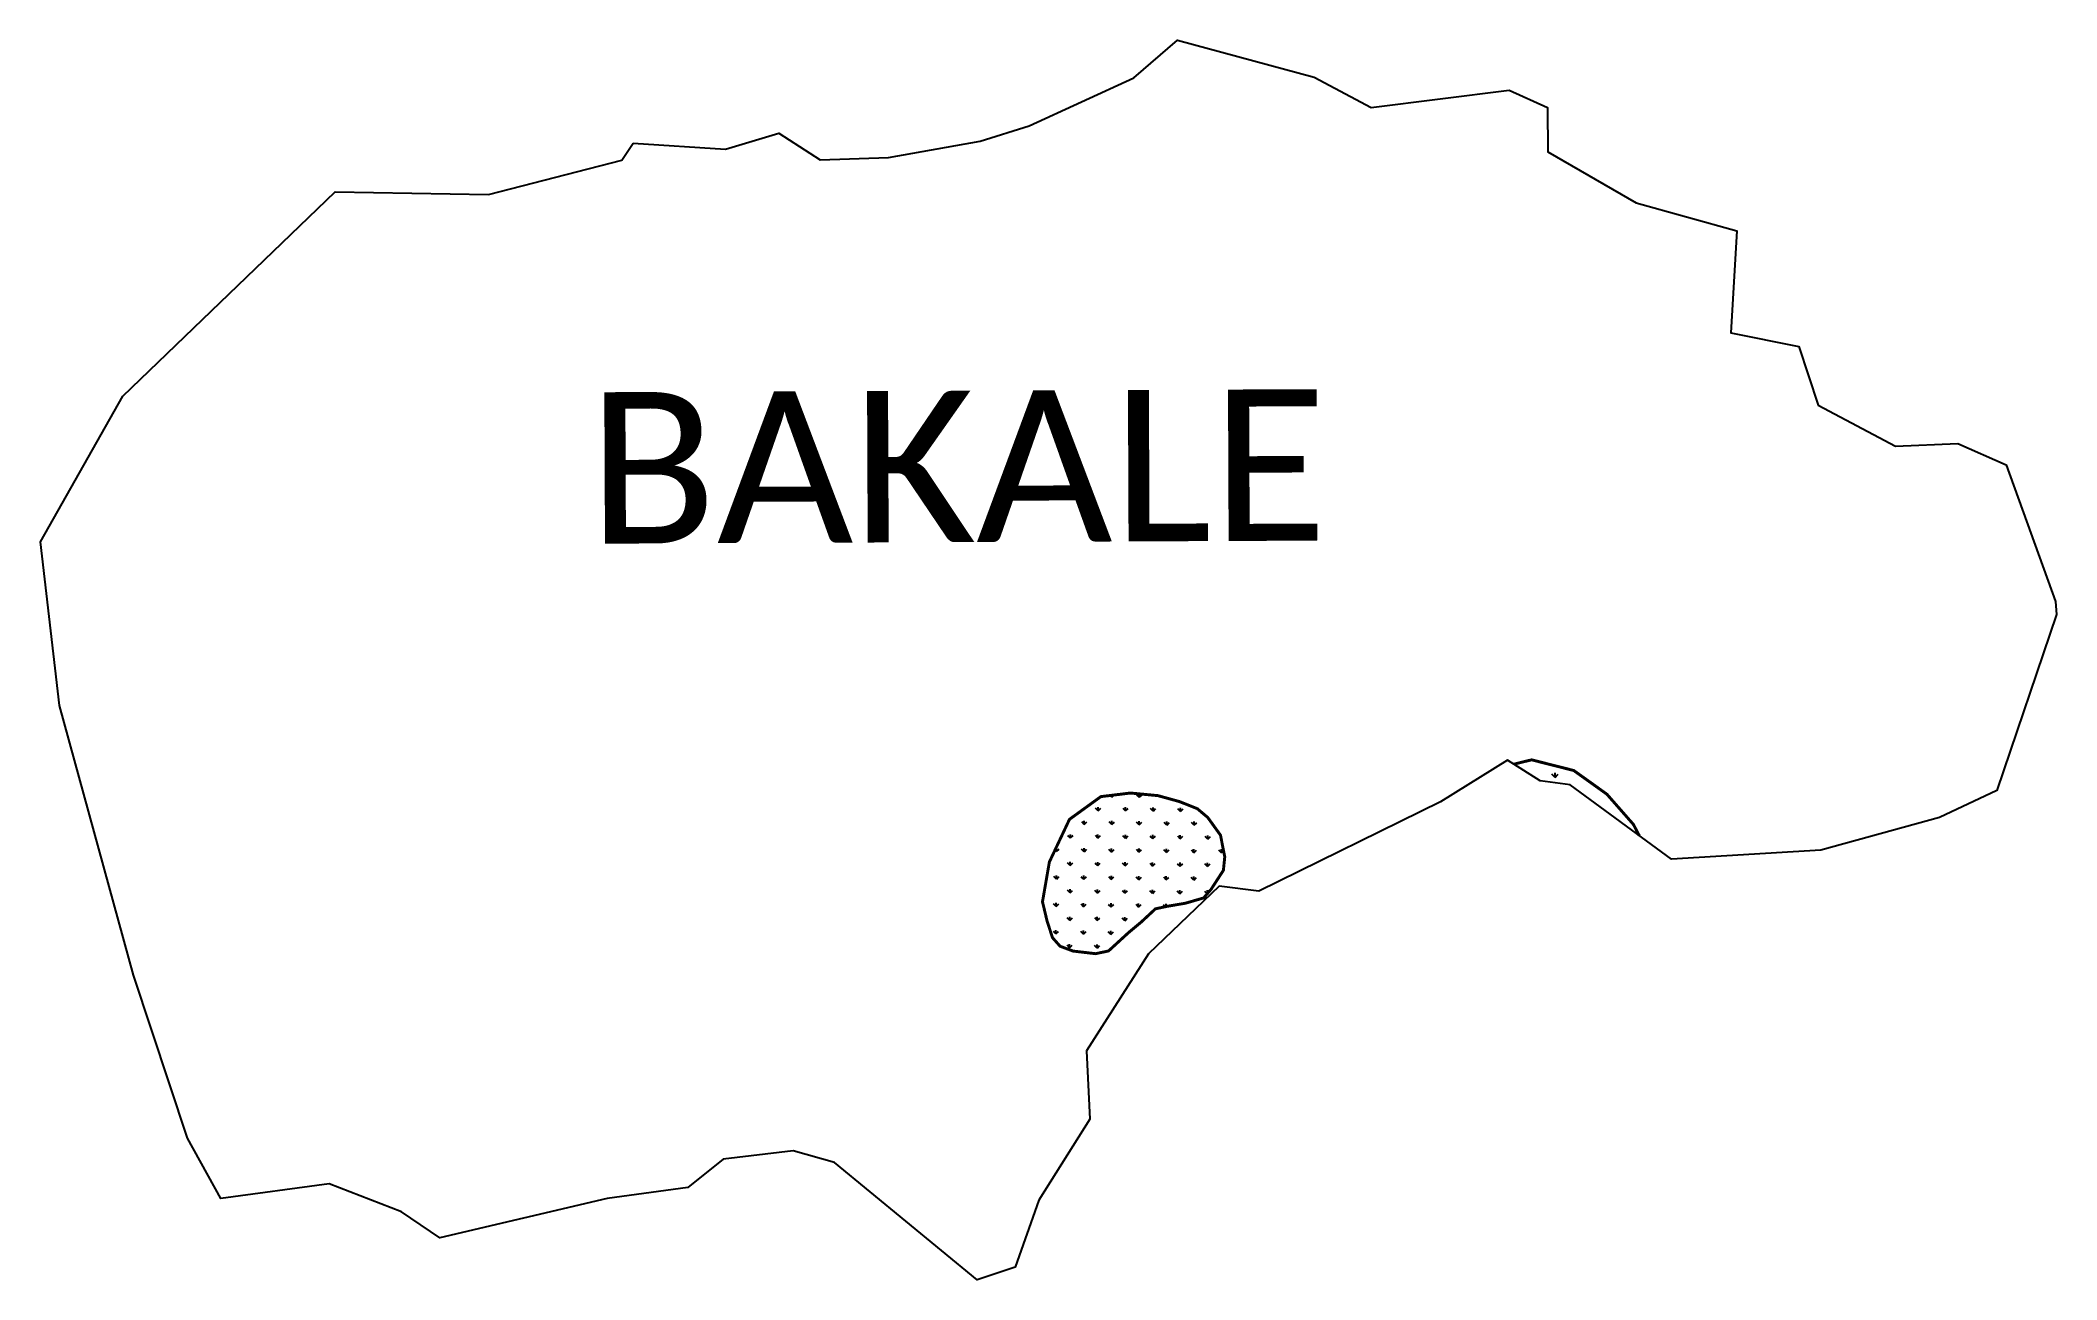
# Model space of a CAD drawing. Header units: metres. Extents: x 323364 to 325440, y 1832048 to 1833324.
import ezdxf

# ---------------------------------------------------------------- set-up
doc = ezdxf.new("R2010")
doc.units = ezdxf.units.M
doc.layers.add('MANGROOVES', color=112, linetype='Continuous')
doc.layers.add('VILLAGE NAME', color=250, linetype='Continuous')
doc.styles.get("Standard").update_dxf_attribs({"font": 'simplex.shx'})

msp = doc.modelspace()

# ---------------------------------------------------------------- hatches: boundary and pattern name
at = {"layer": 'MANGROOVES'}
h = msp.add_hatch(dxfattribs=at)
h.set_pattern_fill('GRASS', color=256)
h.paths.add_polyline_path([(324899.5, 1832583.2), (324881.1, 1832578.7), (324908.4, 1832561.7), (324939.1, 1832557.6), (325010.4, 1832505.1), (325004.3, 1832516.7), (324977, 1832547.8), (324942.9, 1832572.2)])
h = msp.add_hatch(dxfattribs=at)
h.set_pattern_fill('GRASS', color=256, scale=20, angle=-0.4508)
h.set_pattern_definition([(89.549168, (0, 0), (-14.03042154, 14.25297412), [3.75, -24.53427126]), (44.549168, (0, 0), (-14.03042154, 14.25297412), [3.75, -16.25]), (134.549168, (0, 0), (-14.25297412, -14.03042154), [3.75, -16.25])])
h.paths.add_polyline_path([(324406.1, 1832400), (324400.5, 1832417.2), (324395.8, 1832437), (324402.9, 1832478), (324423.6, 1832521.9), (324455.9, 1832545.3), (324486.4, 1832549), (324514.7, 1832546.3), (324536.8, 1832540.2), (324555.2, 1832532.9), (324566, 1832523.8), (324579.1, 1832505.6), (324583.5, 1832483.2), (324582.1, 1832469.4), (324569.3, 1832449.6), (324561.7, 1832440.9), (324543, 1832435.5), (324524.2, 1832432.3), (324512.1, 1832429.7), (324497.6, 1832416.2), (324484.2, 1832405), (324463.8, 1832386.3), (324450.4, 1832383.5), (324427.3, 1832386.2), (324413.9, 1832391.2)])

# ---------------------------------------------------------------- linework, layer by layer
at = {"color": 3, "flags": 128}
for points in [[(324069.3, 1833212.1), (324124.4, 1833228.7), (324167, 1833201.1), (324237.1, 1833203.8), (324331.7, 1833220.6), (324382, 1833236.1), (324489.9, 1833285.8), (324534.8, 1833324.4), (324675.5, 1833286.5), (324734.3, 1833255.3), (324876.5, 1833273), (324915.9, 1833255.2), (324916.2, 1833209.5), (325007.2, 1833156.9), (325110.9, 1833128.2), (325104.8, 1833022.9), (325174.7, 1833008.9), (325194.7, 1832948.6), (325274.3, 1832906.3), (325338.3, 1832909), (325388.3, 1832887.2), (325439.1, 1832746.4), (325440.2, 1832733), (325378.7, 1832551.5), (325319.5, 1832523.9), (325197.2, 1832490.3), (325043.4, 1832480.8), (324939.1, 1832557.6), (324908.4, 1832561.7), (324874.5, 1832582.8), (324805.8, 1832540.1), (324618.6, 1832448), (324577.7, 1832452.9), (324505, 1832383.4), (324441, 1832283.4), (324444.6, 1832213), (324392.2, 1832129.7), (324367.5, 1832060.5), (324328.4, 1832047.7), (324181.7, 1832168.4), (324139.1, 1832180.4), (324067, 1832171.9), (324030.6, 1832142.8), (323947.4, 1832131.4), (323775.1, 1832090.7), (323735.8, 1832117.7), (323661.1, 1832146.5), (323549.7, 1832131.4), (323515.2, 1832193.6), (323459.6, 1832361.3), (323383.6, 1832639.1), (323363.8, 1832807.6), (323448.6, 1832957.7), (323667.4, 1833168.4), (323825.2, 1833165.6), (323962.7, 1833200.9), (323974.4, 1833218.3)], [(323974.4, 1833218.3), (324069.3, 1833212.1)]]:
    msp.add_lwpolyline(points, dxfattribs=at)
at = {"layer": 'MANGROOVES', "const_width": 3.02, "flags": 128}
msp.add_lwpolyline([(324881.1, 1832578.7), (324899.5, 1832583.2), (324942.9, 1832572.2), (324977, 1832547.8), (325004.3, 1832516.7), (325010.4, 1832505.1)], dxfattribs=at)
msp.add_lwpolyline([(324406.1, 1832400), (324400.5, 1832417.2), (324395.8, 1832437), (324402.9, 1832478), (324423.6, 1832521.9), (324455.9, 1832545.3), (324486.4, 1832549), (324514.7, 1832546.3), (324536.8, 1832540.2), (324555.2, 1832532.9), (324566, 1832523.8), (324579.1, 1832505.6), (324583.5, 1832483.2), (324582.1, 1832469.4), (324569.3, 1832449.6), (324561.7, 1832440.9), (324543, 1832435.5), (324524.2, 1832432.3), (324512.1, 1832429.7), (324497.6, 1832416.2), (324484.2, 1832405), (324463.8, 1832386.3), (324450.4, 1832383.5), (324427.3, 1832386.2), (324413.9, 1832391.2)], close=True, dxfattribs=at)

# ---------------------------------------------------------------- texts
at = {"layer": 'VILLAGE NAME', "insert": (323927.5, 1832961.8), "char_height": 155.989, "attachment_point": 1, "rotation": 0.2435}
msp.add_mtext_dynamic_manual_height_columns('{\\fCalibri|b0|i0|c0|p34;BAKALE}', width=1003.056, gutter_width=779.9, heights=[0], dxfattribs=at)

doc.saveas('drawing.dxf')
